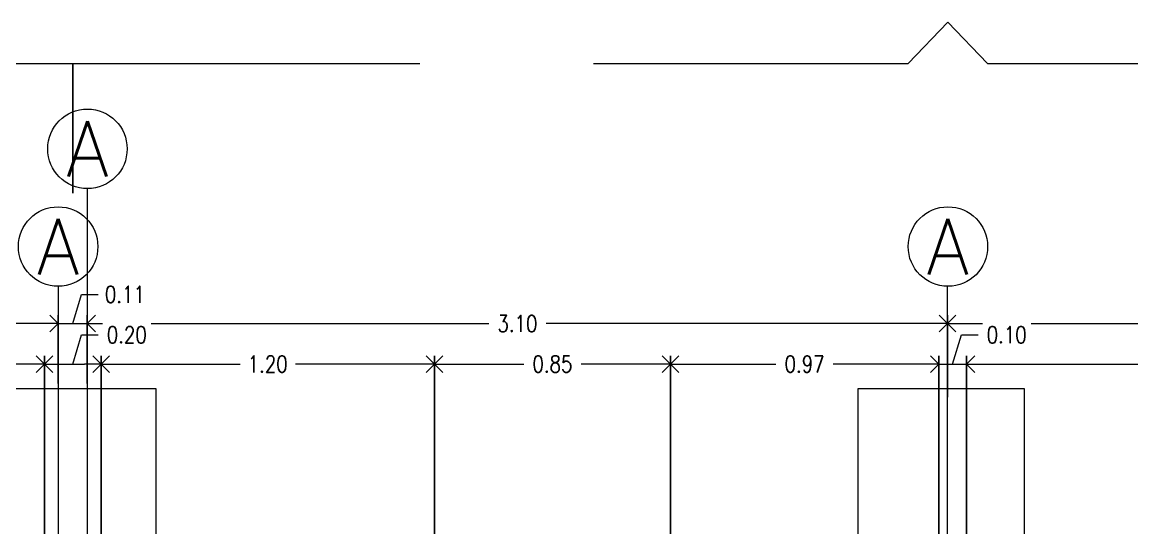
# Model space of a CAD drawing. Header units: metres. Extents: x -2 to 612, y -64 to 156.
# Drawn here: x 463.56 to 467.555, y -24.514 to -22.695 of the extents above; entities that cross this region are included whole.
import ezdxf
from ezdxf.enums import TextEntityAlignment as Align

# ---------------------------------------------------------------- set-up
doc = ezdxf.new("R2010")
doc.units = ezdxf.units.M
doc.header["$LTSCALE"] = 5
doc.header["$MEASUREMENT"] = 0
doc.linetypes.add('HIDDEN', pattern=[0.375, 0.25, -0.125])
doc.layers.get('0').update_dxf_attribs({"color": 30})
doc.layers.get('DEFPOINTS').update_dxf_attribs({"color": 210})
for name, color, linetype, lineweight in [('A-ANNO-DIMS', 3, 'Continuous', 18), ('A-ANNO-SYMB', 3, 'Continuous', 18), ('A-ANNO-TEXT', 3, 'Continuous', 18), ('A-ELEV-IDEN', 3, 'Continuous', 18)]:
    doc.layers.add(name, color=color, linetype=linetype, lineweight=lineweight)
doc.styles.add('E-ROMANS', font='romans.shx', dxfattribs={"width": 0.8})
doc.dimstyles.new('E-0050_ARW_12', dxfattribs={"dimscale": 0.001, "dimtxt": 60, "dimasz": 60, "dimexe": 30, "dimexo": 20, "dimgap": 30, "dimtad": 0, "dimzin": 0, "dimdsep": 46, "dimtxsty": 'E-ROMANS', "dimblk": 'OPEN90', "dimcen": 30, "dimclrd": 256, "dimclre": 256, "dimclrt": 256, "dimadec": 0, "dimazin": 0, "dimtfac": 1, "dimtmove": 1, "dimatfit": 3, "dimldrblk": 'OPEN90', "dimfxl": 1, "dimtfill": 1, "dimtolj": 1, "dimtzin": 0, "dimlwd": -1, "dimarcsym": 0})

# ---------------------------------------------------------------- blocks, each defined once
blk = doc.blocks.new('_Open90')
at = {"color": 0, "linetype": 'ByBlock', "lineweight": -2}
for p, q in [((0, 0), (-1, 0)), ((-0.5, 0.5), (0, 0)), ((0, 0), (-0.5, -0.5))]:
    blk.add_line(p, q, dxfattribs=at)
blk = doc.blocks.new('*D1593')
at = {"layer": 'A-ANNO-DIMS', "lineweight": -2, "transparency": 16777216}
for p, q in [((460.591909793163, -24.04431957195055), (460.591909793163, -23.74906314733757)), ((463.688913055611, -23.99431957195054), (463.688913055611, -23.74906314733757))]:
    blk.add_line(p, q, dxfattribs=at)
at = {"layer": 'A-ANNO-DIMS', "transparency": 16777216}
for p, q in [((460.651909793163, -23.77906314733757), (462.0372685672442, -23.77906314733757)), ((463.628913055611, -23.77906314733757), (462.2435542815299, -23.77906314733757))]:
    blk.add_line(p, q, dxfattribs=at)
at = {"layer": 'DEFPOINTS', "color": 0, "transparency": 16777216}
for p in [(463.688913055611, -23.77906314733757), (463.688913055611, -24.01431957195054), (460.591909793163, -24.06431957195055)]:
    blk.add_point(p, dxfattribs=at)
at = {"layer": 'A-ANNO-DIMS', "transparency": 16777216, "xscale": 0.06, "yscale": 0.06, "zscale": 0.06, "rotation": 180}
blk.add_blockref('_Open90', (460.591909793163, -23.77906314733757), dxfattribs=at)
at = {"layer": 'A-ANNO-DIMS', "transparency": 16777216, "xscale": 0.06, "yscale": 0.06, "zscale": 0.06}
blk.add_blockref('_Open90', (463.688913055611, -23.77906314733757), dxfattribs=at)
at = {"layer": 'A-ANNO-DIMS', "transparency": 16777216, "insert": (462.140411424387, -23.77906314733757), "char_height": 0.06, "attachment_point": 5, "style": 'E-ROMANS', "bg_fill": 3, "box_fill_scale": 1.25, "bg_fill_color": 256, "bg_fill_true_color": 13158600, "bg_fill_transparency": 0}
blk.add_mtext('\\A1;3.10', dxfattribs=at)
blk = doc.blocks.new('*D1594')
at = {"layer": 'A-ANNO-DIMS', "transparency": 16777216}
for p, q in [((463.7414348855505, -23.77906314733757), (463.7729348855505, -23.67406314733757)), ((463.7729348855505, -23.67406314733757), (463.8329348855505, -23.67406314733757)), ((463.628913055611, -23.77906314733757), (463.568913055611, -23.77906314733757)), ((463.688913055611, -23.77906314733757), (463.7939567154899, -23.77906314733757)), ((463.688913055611, -23.77906314733757), (463.7939567154899, -23.77906314733757)), ((463.8539567154899, -23.77906314733757), (463.9139567154899, -23.77906314733757))]:
    blk.add_line(p, q, dxfattribs=at)
at = {"layer": 'A-ANNO-DIMS', "lineweight": -2, "transparency": 16777216}
for p, q in [((463.688913055611, -23.99431957195054), (463.688913055611, -23.74906314733757)), ((463.7939567154899, -23.99431957195054), (463.7939567154899, -23.74906314733757))]:
    blk.add_line(p, q, dxfattribs=at)
at = {"layer": 'DEFPOINTS', "color": 0, "transparency": 16777216}
for p in [(463.7939567154899, -23.77906314733757), (463.688913055611, -24.01431957195054), (463.7939567154899, -24.01431957195054)]:
    blk.add_point(p, dxfattribs=at)
at = {"layer": 'A-ANNO-DIMS', "transparency": 16777216, "xscale": 0.06, "yscale": 0.06, "zscale": 0.06}
blk.add_blockref('_Open90', (463.688913055611, -23.77906314733757), dxfattribs=at)
at = {"layer": 'A-ANNO-DIMS', "transparency": 16777216, "xscale": 0.06, "yscale": 0.06, "zscale": 0.06, "rotation": 180}
blk.add_blockref('_Open90', (463.7939567154899, -23.77906314733757), dxfattribs=at)
at = {"layer": 'A-ANNO-DIMS', "transparency": 16777216, "insert": (463.9292205998361, -23.67406314733757), "char_height": 0.06, "attachment_point": 5, "style": 'E-ROMANS', "bg_fill": 3, "box_fill_scale": 1.25, "bg_fill_color": 256, "bg_fill_true_color": 13158600, "bg_fill_transparency": 0}
blk.add_mtext('\\A1;0.11', dxfattribs=at)
blk = doc.blocks.new('*D1595')
at = {"layer": 'A-ANNO-DIMS', "lineweight": -2, "transparency": 16777216}
for p, q in [((463.7939567154899, -23.99431957195054), (463.7939567154899, -23.74906314733757)), ((466.890952125786, -24.04431957195055), (466.890952125786, -23.74906314733757))]:
    blk.add_line(p, q, dxfattribs=at)
at = {"layer": 'A-ANNO-DIMS', "transparency": 16777216}
for p, q in [((463.8539567154899, -23.77906314733757), (465.2393115634951, -23.77906314733757)), ((466.830952125786, -23.77906314733757), (465.4455972777808, -23.77906314733757))]:
    blk.add_line(p, q, dxfattribs=at)
at = {"layer": 'DEFPOINTS', "color": 0, "transparency": 16777216}
for p in [(466.890952125786, -23.77906314733757), (463.7939567154899, -24.01431957195054), (466.890952125786, -24.06431957195055)]:
    blk.add_point(p, dxfattribs=at)
at = {"layer": 'A-ANNO-DIMS', "transparency": 16777216, "xscale": 0.06, "yscale": 0.06, "zscale": 0.06, "rotation": 180}
blk.add_blockref('_Open90', (463.7939567154899, -23.77906314733757), dxfattribs=at)
at = {"layer": 'A-ANNO-DIMS', "transparency": 16777216, "xscale": 0.06, "yscale": 0.06, "zscale": 0.06}
blk.add_blockref('_Open90', (466.890952125786, -23.77906314733757), dxfattribs=at)
at = {"layer": 'A-ANNO-DIMS', "transparency": 16777216, "insert": (465.342454420638, -23.77906314733757), "char_height": 0.06, "attachment_point": 5, "style": 'E-ROMANS', "bg_fill": 3, "box_fill_scale": 1.25, "bg_fill_color": 256, "bg_fill_true_color": 13158600, "bg_fill_transparency": 0}
blk.add_mtext('\\A1;3.10', dxfattribs=at)
blk = doc.blocks.new('*D935')
at = {"layer": 'A-ANNO-DIMS', "lineweight": -2, "transparency": 16777216}
for p, q in [((466.890952125786, -24.04431957195055), (466.890952125786, -23.74906314733757)), ((469.987955388234, -24.04431957195055), (469.987955388234, -23.74906314733757))]:
    blk.add_line(p, q, dxfattribs=at)
at = {"layer": 'A-ANNO-DIMS', "transparency": 16777216}
for p, q in [((466.950952125786, -23.77906314733757), (468.3363108998672, -23.77906314733757)), ((469.927955388234, -23.77906314733757), (468.5425966141529, -23.77906314733757))]:
    blk.add_line(p, q, dxfattribs=at)
at = {"layer": 'DEFPOINTS', "color": 0, "transparency": 16777216}
for p in [(469.987955388234, -23.77906314733757), (466.890952125786, -24.06431957195055), (469.987955388234, -24.06431957195055)]:
    blk.add_point(p, dxfattribs=at)
at = {"layer": 'A-ANNO-DIMS', "transparency": 16777216, "xscale": 0.06, "yscale": 0.06, "zscale": 0.06, "rotation": 180}
blk.add_blockref('_Open90', (466.890952125786, -23.77906314733757), dxfattribs=at)
at = {"layer": 'A-ANNO-DIMS', "transparency": 16777216, "xscale": 0.06, "yscale": 0.06, "zscale": 0.06}
blk.add_blockref('_Open90', (469.987955388234, -23.77906314733757), dxfattribs=at)
at = {"layer": 'A-ANNO-DIMS', "transparency": 16777216, "insert": (468.43945375701, -23.77906314733757), "char_height": 0.06, "attachment_point": 5, "style": 'E-ROMANS', "bg_fill": 3, "box_fill_scale": 1.25, "bg_fill_color": 256, "bg_fill_true_color": 13158600, "bg_fill_transparency": 0}
blk.add_mtext('\\A1;3.10', dxfattribs=at)
blk = doc.blocks.new('*D1326')
at = {"layer": 'A-ANNO-DIMS', "lineweight": -2, "transparency": 16777216}
for p, q in [((460.6504097931629, -24.81431952013581), (460.6504097931629, -23.89462123762759)), ((463.6393652825718, -24.81431952013581), (463.6393652825718, -23.89462123762759))]:
    blk.add_line(p, q, dxfattribs=at)
at = {"layer": 'A-ANNO-DIMS', "transparency": 16777216}
for p, q in [((460.7104097931629, -23.92462123762759), (462.0428875378674, -23.92462123762759)), ((463.5793652825718, -23.92462123762759), (462.2468875378673, -23.92462123762759))]:
    blk.add_line(p, q, dxfattribs=at)
at = {"layer": 'DEFPOINTS', "color": 0, "transparency": 16777216}
for p in [(463.6393652825718, -23.92462123762759), (460.6504097931629, -24.83431952013581), (463.6393652825718, -24.83431952013581)]:
    blk.add_point(p, dxfattribs=at)
at = {"layer": 'A-ANNO-DIMS', "transparency": 16777216, "xscale": 0.06, "yscale": 0.06, "zscale": 0.06, "rotation": 180}
blk.add_blockref('_Open90', (460.6504097931629, -23.92462123762759), dxfattribs=at)
at = {"layer": 'A-ANNO-DIMS', "transparency": 16777216, "xscale": 0.06, "yscale": 0.06, "zscale": 0.06}
blk.add_blockref('_Open90', (463.6393652825718, -23.92462123762759), dxfattribs=at)
at = {"layer": 'A-ANNO-DIMS', "transparency": 16777216, "insert": (462.1448875378674, -23.92462123762759), "char_height": 0.06, "attachment_point": 5, "style": 'E-ROMANS', "bg_fill": 3, "box_fill_scale": 1.25, "bg_fill_color": 256, "bg_fill_true_color": 13158600, "bg_fill_transparency": 0}
blk.add_mtext('\\A1;2.99', dxfattribs=at)
blk = doc.blocks.new('*D1327')
at = {"layer": 'A-ANNO-DIMS', "transparency": 16777216}
for p, q in [((463.7414109739711, -23.92462123762759), (463.7729109739711, -23.81962123762759)), ((463.7729109739711, -23.81962123762759), (463.8329109739711, -23.81962123762759)), ((463.6993652825718, -23.92462123762759), (463.7834566653705, -23.92462123762759))]:
    blk.add_line(p, q, dxfattribs=at)
at = {"layer": 'A-ANNO-DIMS', "lineweight": -2, "transparency": 16777216}
for p, q in [((463.6393652825718, -24.81431952013581), (463.6393652825718, -23.89462123762759)), ((463.8434566653705, -24.81431952898566), (463.8434566653705, -23.89462123762759))]:
    blk.add_line(p, q, dxfattribs=at)
at = {"layer": 'DEFPOINTS', "color": 0, "transparency": 16777216}
for p in [(463.8434566653705, -23.92462123762759), (463.6393652825718, -24.83431952013581), (463.8434566653705, -24.83431952898566)]:
    blk.add_point(p, dxfattribs=at)
at = {"layer": 'A-ANNO-DIMS', "transparency": 16777216, "xscale": 0.06, "yscale": 0.06, "zscale": 0.06, "rotation": 180}
blk.add_blockref('_Open90', (463.6393652825718, -23.92462123762759), dxfattribs=at)
at = {"layer": 'A-ANNO-DIMS', "transparency": 16777216, "xscale": 0.06, "yscale": 0.06, "zscale": 0.06}
blk.add_blockref('_Open90', (463.8434566653705, -23.92462123762759), dxfattribs=at)
at = {"layer": 'A-ANNO-DIMS', "transparency": 16777216, "insert": (463.936053831114, -23.81962123762759), "char_height": 0.06, "attachment_point": 5, "style": 'E-ROMANS', "bg_fill": 3, "box_fill_scale": 1.25, "bg_fill_color": 256, "bg_fill_true_color": 13158600, "bg_fill_transparency": 0}
blk.add_mtext('\\A1;0.20', dxfattribs=at)
blk = doc.blocks.new('*D755')
at = {"layer": 'A-ANNO-DIMS', "lineweight": -2, "transparency": 16777216}
for p, q in [((463.8434566653705, -24.81431952898566), (463.8434566653705, -23.89462123762759)), ((465.0434555488132, -24.81431952013581), (465.0434555488132, -23.89462123762759))]:
    blk.add_line(p, q, dxfattribs=at)
at = {"layer": 'A-ANNO-DIMS', "transparency": 16777216}
for p, q in [((463.9034566653705, -23.92462123762759), (464.3437418213775, -23.92462123762759)), ((464.9834555488132, -23.92462123762759), (464.5431703928061, -23.92462123762759))]:
    blk.add_line(p, q, dxfattribs=at)
at = {"layer": 'DEFPOINTS', "color": 0, "transparency": 16777216}
for p in [(465.0434555488132, -23.92462123762759), (463.8434566653705, -24.83431952898566), (465.0434555488132, -24.83431952013581)]:
    blk.add_point(p, dxfattribs=at)
at = {"layer": 'A-ANNO-DIMS', "transparency": 16777216, "xscale": 0.06, "yscale": 0.06, "zscale": 0.06, "rotation": 180}
blk.add_blockref('_Open90', (463.8434566653705, -23.92462123762759), dxfattribs=at)
at = {"layer": 'A-ANNO-DIMS', "transparency": 16777216, "xscale": 0.06, "yscale": 0.06, "zscale": 0.06}
blk.add_blockref('_Open90', (465.0434555488132, -23.92462123762759), dxfattribs=at)
at = {"layer": 'A-ANNO-DIMS', "transparency": 16777216, "insert": (464.4434561070918, -23.92462123762759), "char_height": 0.06, "attachment_point": 5, "style": 'E-ROMANS', "bg_fill": 3, "box_fill_scale": 1.25, "bg_fill_color": 256, "bg_fill_true_color": 13158600, "bg_fill_transparency": 0}
blk.add_mtext('\\A1;1.20', dxfattribs=at)
blk = doc.blocks.new('*D756')
at = {"layer": 'A-ANNO-DIMS', "lineweight": -2, "transparency": 16777216}
for p, q in [((465.0434555488132, -24.81431952013581), (465.0434555488132, -23.89462123762759)), ((465.8934521257861, -24.81431967706456), (465.8934521257861, -23.89462123762759))]:
    blk.add_line(p, q, dxfattribs=at)
at = {"layer": 'A-ANNO-DIMS', "transparency": 16777216}
for p, q in [((465.1034555488132, -23.92462123762759), (465.3653109801568, -23.92462123762759)), ((465.8334521257861, -23.92462123762759), (465.5715966944425, -23.92462123762759))]:
    blk.add_line(p, q, dxfattribs=at)
at = {"layer": 'DEFPOINTS', "color": 0, "transparency": 16777216}
for p in [(465.8934521257861, -23.92462123762759), (465.0434555488132, -24.83431952013581), (465.8934521257861, -24.83431967706456)]:
    blk.add_point(p, dxfattribs=at)
at = {"layer": 'A-ANNO-DIMS', "transparency": 16777216, "xscale": 0.06, "yscale": 0.06, "zscale": 0.06, "rotation": 180}
blk.add_blockref('_Open90', (465.0434555488132, -23.92462123762759), dxfattribs=at)
at = {"layer": 'A-ANNO-DIMS', "transparency": 16777216, "xscale": 0.06, "yscale": 0.06, "zscale": 0.06}
blk.add_blockref('_Open90', (465.8934521257861, -23.92462123762759), dxfattribs=at)
at = {"layer": 'A-ANNO-DIMS', "transparency": 16777216, "insert": (465.4684538372996, -23.92462123762759), "char_height": 0.06, "attachment_point": 5, "style": 'E-ROMANS', "bg_fill": 3, "box_fill_scale": 1.25, "bg_fill_color": 256, "bg_fill_true_color": 13158600, "bg_fill_transparency": 0}
blk.add_mtext('\\A1;0.85', dxfattribs=at)
blk = doc.blocks.new('*D757')
at = {"layer": 'A-ANNO-DIMS', "lineweight": -2, "transparency": 16777216}
for p, q in [((465.8934521257861, -24.81431967706454), (465.8934521257861, -23.89462123762759)), ((466.859452125786, -24.81431974684235), (466.859452125786, -23.89462123762759))]:
    blk.add_line(p, q, dxfattribs=at)
at = {"layer": 'A-ANNO-DIMS', "transparency": 16777216}
for p, q in [((465.9534521257861, -23.92462123762759), (466.2733092686432, -23.92462123762759)), ((466.799452125786, -23.92462123762759), (466.4795949829289, -23.92462123762759))]:
    blk.add_line(p, q, dxfattribs=at)
at = {"layer": 'DEFPOINTS', "color": 0, "transparency": 16777216}
for p in [(466.859452125786, -23.92462123762759), (465.8934521257861, -24.83431967706454), (466.859452125786, -24.83431974684235)]:
    blk.add_point(p, dxfattribs=at)
at = {"layer": 'A-ANNO-DIMS', "transparency": 16777216, "xscale": 0.06, "yscale": 0.06, "zscale": 0.06, "rotation": 180}
blk.add_blockref('_Open90', (465.8934521257861, -23.92462123762759), dxfattribs=at)
at = {"layer": 'A-ANNO-DIMS', "transparency": 16777216, "xscale": 0.06, "yscale": 0.06, "zscale": 0.06}
blk.add_blockref('_Open90', (466.859452125786, -23.92462123762759), dxfattribs=at)
at = {"layer": 'A-ANNO-DIMS', "transparency": 16777216, "insert": (466.376452125786, -23.92462123762759), "char_height": 0.06, "attachment_point": 5, "style": 'E-ROMANS', "bg_fill": 3, "box_fill_scale": 1.25, "bg_fill_color": 256, "bg_fill_true_color": 13158600, "bg_fill_transparency": 0}
blk.add_mtext('\\A1;0.97', dxfattribs=at)
blk = doc.blocks.new('*D758')
at = {"layer": 'A-ANNO-DIMS', "transparency": 16777216}
for p, q in [((466.9094521257861, -23.92462123762759), (466.9409521257861, -23.81962123762759)), ((466.9409521257861, -23.81962123762759), (467.0009521257861, -23.81962123762759)), ((466.799452125786, -23.92462123762759), (466.739452125786, -23.92462123762759)), ((466.859452125786, -23.92462123762759), (466.9594521257861, -23.92462123762759)), ((466.859452125786, -23.92462123762759), (466.9594521257861, -23.92462123762759)), ((467.0194521257861, -23.92462123762759), (467.0794521257861, -23.92462123762759))]:
    blk.add_line(p, q, dxfattribs=at)
at = {"layer": 'A-ANNO-DIMS', "lineweight": -2, "transparency": 16777216}
for p, q in [((466.859452125786, -24.81431974684235), (466.859452125786, -23.89462123762759)), ((466.9594521257861, -24.81431975406573), (466.9594521257861, -23.89462123762759))]:
    blk.add_line(p, q, dxfattribs=at)
at = {"layer": 'DEFPOINTS', "color": 0, "transparency": 16777216}
for p in [(466.9594521257861, -23.92462123762759), (466.859452125786, -24.83431974684235), (466.9594521257861, -24.83431975406573)]:
    blk.add_point(p, dxfattribs=at)
at = {"layer": 'A-ANNO-DIMS', "transparency": 16777216, "xscale": 0.06, "yscale": 0.06, "zscale": 0.06}
blk.add_blockref('_Open90', (466.859452125786, -23.92462123762759), dxfattribs=at)
at = {"layer": 'A-ANNO-DIMS', "transparency": 16777216, "xscale": 0.06, "yscale": 0.06, "zscale": 0.06, "rotation": 180}
blk.add_blockref('_Open90', (466.9594521257861, -23.92462123762759), dxfattribs=at)
at = {"layer": 'A-ANNO-DIMS', "transparency": 16777216, "insert": (467.1040949829289, -23.81962123762759), "char_height": 0.06, "attachment_point": 5, "style": 'E-ROMANS', "bg_fill": 3, "box_fill_scale": 1.25, "bg_fill_color": 256, "bg_fill_true_color": 13158600, "bg_fill_transparency": 0}
blk.add_mtext('\\A1;0.10', dxfattribs=at)
blk = doc.blocks.new('*D1328')
at = {"layer": 'A-ANNO-DIMS', "lineweight": -2, "transparency": 16777216}
for p, q in [((466.9594521257861, -24.81431975406573), (466.9594521257861, -23.89462123762759)), ((469.9384345259564, -24.81431952013581), (469.9384345259564, -23.89462123762759))]:
    blk.add_line(p, q, dxfattribs=at)
at = {"layer": 'A-ANNO-DIMS', "transparency": 16777216}
for p, q in [((467.0194521257861, -23.92462123762759), (468.3458004687284, -23.92462123762759)), ((469.8784345259564, -23.92462123762759), (468.5520861830141, -23.92462123762759))]:
    blk.add_line(p, q, dxfattribs=at)
at = {"layer": 'DEFPOINTS', "color": 0, "transparency": 16777216}
for p in [(469.9384345259564, -23.92462123762759), (466.9594521257861, -24.83431975406573), (469.9384345259564, -24.83431952013581)]:
    blk.add_point(p, dxfattribs=at)
at = {"layer": 'A-ANNO-DIMS', "transparency": 16777216, "xscale": 0.06, "yscale": 0.06, "zscale": 0.06, "rotation": 180}
blk.add_blockref('_Open90', (466.9594521257861, -23.92462123762759), dxfattribs=at)
at = {"layer": 'A-ANNO-DIMS', "transparency": 16777216, "xscale": 0.06, "yscale": 0.06, "zscale": 0.06}
blk.add_blockref('_Open90', (469.9384345259564, -23.92462123762759), dxfattribs=at)
at = {"layer": 'A-ANNO-DIMS', "transparency": 16777216, "insert": (468.4489433258713, -23.92462123762759), "char_height": 0.06, "attachment_point": 5, "style": 'E-ROMANS', "bg_fill": 3, "box_fill_scale": 1.25, "bg_fill_color": 256, "bg_fill_true_color": 13158600, "bg_fill_transparency": 0}
blk.add_mtext('\\A1;2.98', dxfattribs=at)

msp = doc.modelspace()

# ---------------------------------------------------------------- linework, layer by layer
at = {"layer": 'A-ANNO-SYMB'}
for p, q in [((463.7939567154899, -23.29345094174215), (463.7939567154897, -32.24485322819291)), ((463.688913055611, -23.64504171948461), (463.6889130556106, -31.84625039935533)), ((466.8909521257858, -31.84624547300564), (466.890952125786, -23.64502096665403))]:
    msp.add_line(p, q, dxfattribs=at)
for centre in [(463.79430306929, -23.1504229249644), (466.8925127630791, -23.50200146450619)]:
    msp.add_circle(centre, 0.1430280167777482, dxfattribs=at)
at = {"layer": 'A-ANNO-TEXT', "linetype": 'HIDDEN'}
for points in [[(457.4423920589693, -23.30978802284019), (457.4423920589693, -22.84279358794473), (460.4504424136785, -22.84279358794474), (460.5934704304561, -22.69463090836422), (460.736498447234, -22.84279358794474), (463.7414343915923, -22.84279358794474), (463.7414343915923, -23.30978802284019)], [(463.7414343915923, -23.30978802284019), (463.7414343915923, -22.84279358794473), (466.7494847463015, -22.84279358794474), (466.8925127630791, -22.69463090836422), (467.035540779857, -22.84279358794474), (470.0404767242153, -22.84279358794474), (470.0404767242153, -23.30978802284019)]]:
    msp.add_lwpolyline(points, dxfattribs=at)
at = {"layer": 'A-ELEV-IDEN'}
msp.add_lwpolyline([(463.8214297209574, -24.61431957195053), (464.0414297209575, -24.61431957195053), (464.0414297209575, -24.01431957195054), (463.4414297209573, -24.01431957195054), (463.4414297209573, -24.61431957195053), (463.6614297209576, -24.61431957195053)], dxfattribs=at)

# ---------------------------------------------------------------- texts
at = {"layer": 'A-ANNO-TEXT', "style": 'E-ROMANS'}
for p in [(463.79430306929, -23.1504229249644), (463.688913055611, -23.50201370270686), (466.8925127630791, -23.50200146450619)]:
    msp.add_attdef('A', text='0.00', height=0.2, dxfattribs=at).set_placement(p, align=Align.MIDDLE_CENTER)

# ---------------------------------------------------------------- next in the draw order: dimensions: what is measured, and where the dimension line sits
at = {"layer": 'A-ANNO-DIMS'}
dim = msp.add_linear_dim(base=(463.688913055611, -23.77906314733757), p1=(460.591909793163, -24.06431957195055), p2=(463.688913055611, -24.01431957195054), dimstyle='E-0050_ARW_12', dxfattribs=at)
dim.commit()
dim.dimension.update_dxf_attribs({"geometry": '*D1593', "text_midpoint": (462.140411424387, -23.77906314733757)})

# ---------------------------------------------------------------- next in the draw order: dimensions: what is measured, and where the dimension line sits
dim = msp.add_linear_dim(base=(463.7939567154899, -23.77906314733757), p1=(463.688913055611, -24.01431957195054), p2=(463.7939567154899, -24.01431957195054), dimstyle='E-0050_ARW_12', dxfattribs=at)
dim.commit()
dim.dimension.update_dxf_attribs({"geometry": '*D1594', "text_midpoint": (463.8629348855504, -23.67406314733757)})

# ---------------------------------------------------------------- next in the draw order: linework, layer by layer
at = {"layer": 'A-ANNO-SYMB'}
msp.add_circle((463.688913055611, -23.50201370270686), 0.1430280167777482, dxfattribs=at)

# ---------------------------------------------------------------- next in the draw order: dimensions: what is measured, and where the dimension line sits
at = {"layer": 'A-ANNO-DIMS'}
for base, p1, p2, picture, middle in [((466.890952125786, -23.77906314733757), (463.7939567154899, -24.01431957195054), (466.890952125786, -24.06431957195055), '*D1595', (465.342454420638, -23.77906314733757)), ((463.6393652825718, -23.92462123762759), (460.6504097931629, -24.83431952013581), (463.6393652825718, -24.83431952013581), '*D1326', (462.1448875378674, -23.92462123762759))]:
    dim = msp.add_linear_dim(base=base, p1=p1, p2=p2, dimstyle='E-0050_ARW_12', dxfattribs=at)
    dim.commit()
    dim.dimension.update_dxf_attribs({"geometry": picture, "text_midpoint": middle})

# ---------------------------------------------------------------- next in the draw order: dimensions: what is measured, and where the dimension line sits
for base, p1, p2, picture, middle in [((469.987955388234, -23.77906314733757), (466.890952125786, -24.06431957195055), (469.987955388234, -24.06431957195055), '*D935', (468.43945375701, -23.77906314733757)), ((463.8434566653705, -23.92462123762759), (463.6393652825718, -24.83431952013581), (463.8434566653705, -24.83431952898566), '*D1327', (463.8629109739711, -23.81962123762759))]:
    dim = msp.add_linear_dim(base=base, p1=p1, p2=p2, dimstyle='E-0050_ARW_12', dxfattribs=at)
    dim.commit()
    dim.dimension.update_dxf_attribs({"geometry": picture, "text_midpoint": middle})

# ---------------------------------------------------------------- next in the draw order: linework, layer by layer
at = {"layer": 'A-ELEV-IDEN'}
msp.add_lwpolyline([(466.9284374318881, -24.56431957195089), (467.1684374318884, -24.56431933939452), (467.1684374318884, -24.0143193393945), (466.5684374318882, -24.0143193393945), (466.5684374318882, -24.56431933939452), (466.8084374318883, -24.56431933939452)], dxfattribs=at)

# ---------------------------------------------------------------- next in the draw order: dimensions: what is measured, and where the dimension line sits
at = {"layer": 'A-ANNO-DIMS'}
dim = msp.add_linear_dim(base=(465.0434555488132, -23.92462123762759), p1=(463.8434566653705, -24.83431952898566), p2=(465.0434555488132, -24.83431952013581), dimstyle='E-0050_ARW_12', dxfattribs=at)
dim.commit()
dim.dimension.update_dxf_attribs({"geometry": '*D755', "text_midpoint": (464.4434561070918, -23.92462123762759)})

# ---------------------------------------------------------------- next in the draw order: dimensions: what is measured, and where the dimension line sits
dim = msp.add_linear_dim(base=(465.8934521257861, -23.92462123762759), p1=(465.0434555488132, -24.83431952013581), p2=(465.8934521257861, -24.83431967706456), dimstyle='E-0050_ARW_12', dxfattribs=at)
dim.commit()
dim.dimension.update_dxf_attribs({"geometry": '*D756', "text_midpoint": (465.4684538372996, -23.92462123762759)})

# ---------------------------------------------------------------- next in the draw order: dimensions: what is measured, and where the dimension line sits
dim = msp.add_linear_dim(base=(466.859452125786, -23.92462123762759), p1=(465.8934521257861, -24.83431967706454), p2=(466.859452125786, -24.83431974684235), dimstyle='E-0050_ARW_12', dxfattribs=at)
dim.commit()
dim.dimension.update_dxf_attribs({"geometry": '*D757', "text_midpoint": (466.376452125786, -23.92462123762759)})

# ---------------------------------------------------------------- next in the draw order: dimensions: what is measured, and where the dimension line sits
dim = msp.add_linear_dim(base=(466.9594521257861, -23.92462123762759), p1=(466.859452125786, -24.83431974684235), p2=(466.9594521257861, -24.83431975406573), dimstyle='E-0050_ARW_12', dxfattribs=at)
dim.commit()
dim.dimension.update_dxf_attribs({"geometry": '*D758', "text_midpoint": (467.030952125786, -23.81962123762759)})

# ---------------------------------------------------------------- next in the draw order: dimensions: what is measured, and where the dimension line sits
dim = msp.add_linear_dim(base=(469.9384345259564, -23.92462123762759), p1=(466.9594521257861, -24.83431975406573), p2=(469.9384345259564, -24.83431952013581), dimstyle='E-0050_ARW_12', dxfattribs=at)
dim.commit()
dim.dimension.update_dxf_attribs({"geometry": '*D1328', "text_midpoint": (468.4489433258713, -23.92462123762759)})

doc.saveas('drawing.dxf')
